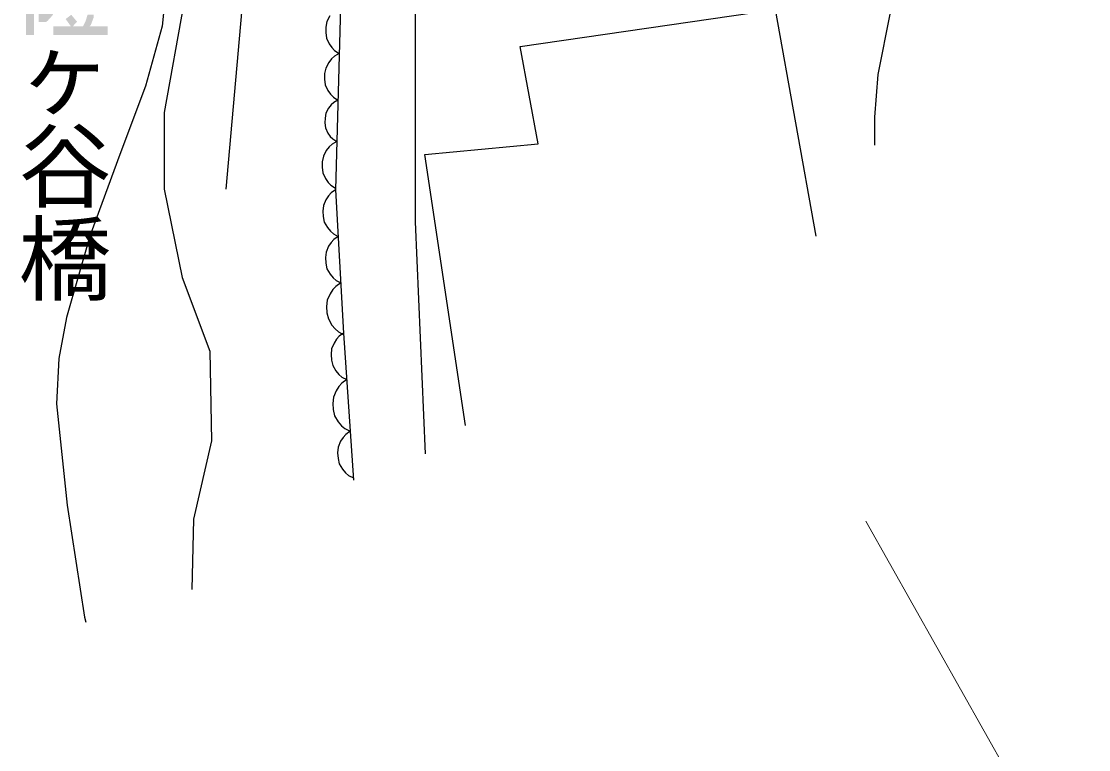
# Model space of a CAD drawing. Units: millimetres, scale not verified. Extents: x 40000 to 680000, y 20000 to 380000.
# Drawn here: x 255126 to 275733, y 244539 to 258610 of the extents above; entities that cross this region are included whole.
import ezdxf
from ezdxf.enums import TextEntityAlignment as Align

# ---------------------------------------------------------------- set-up
doc = ezdxf.new("R2010")
doc.units = ezdxf.units.MM
doc.header["$LTSCALE"] = 1000
doc.layers.add('M-BGD', color=7, linetype='Continuous', lineweight=25)
doc.layers.add('M-STR-HTXT', color=7, linetype='Continuous', lineweight=13)
doc.layers.add('M-BGD-HTXT', color=7, linetype='Continuous')
doc.styles.add('@ＭＳ ゴシック', font='')
doc.styles.get('@ＭＳ ゴシック').set_extended_font_data('@MS Gothic')

msp = doc.modelspace()

# ---------------------------------------------------------------- hatches: boundary and pattern name
at = {"layer": 'M-BGD-HTXT'}
for points in [[(255372, 258346), (255372, 259698), (255614, 259698), (255496, 259313), (255522, 259236), (255588, 259155), (255620, 259056), (255622, 258908), (255610, 258855), (255558, 258763), (255460, 258752), (255460, 258598), (255603, 258598), (255631, 258618), (255727, 258724), (255755, 258787), (255756, 259033), (255727, 259150), (255662, 259240), (255650, 259326), (255804, 259766), (255804, 259829), (255708, 259884), (255650, 259891), (255646, 259858), (255210, 259858), (255214, 258346)], [(256792, 258346), (256792, 258512), (256440, 258513), (256467, 258538), (256525, 258692), (256524, 258739), (256405, 258739), (256366, 258612), (256315, 258513), (256118, 258512), (256201, 258602), (256090, 258736), (255981, 258654), (256083, 258512), (255746, 258512), (255746, 258346)]]:
    msp.add_hatch(color=256, dxfattribs=at).paths.add_polyline_path(points)

# ---------------------------------------------------------------- linework, layer by layer
at = {"layer": 'M-BGD'}
for p, q in [((259080, 255364), (259521, 260351)), ((262736, 254733), (262736, 259089)), ((258260, 258962), (257882, 256848)), ((261286, 258890), (261192, 255355)), ((264760, 258122), (269681, 258841)), ((269681, 258841), (270467, 254461)), ((261084, 258715), (261027, 258608)), ((271902, 258780), (271663, 257582)), ((261006, 258500), (261003, 258392)), ((261027, 258608), (261006, 258500)), ((261003, 258392), (261018, 258284)), ((261018, 258284), (261069, 258174)), ((261069, 258174), (261121, 258101)), ((261121, 258101), (261174, 258045)), ((261174, 258045), (261262, 257989)), ((265102, 256240), (264760, 258122)), ((261060, 257814), (261003, 257707)), ((261115, 257885), (261060, 257814)), ((261171, 257937), (261115, 257885)), ((261262, 257989), (261171, 257937)), ((260982, 257600), (260979, 257492)), ((261003, 257707), (260982, 257600)), ((260979, 257492), (260994, 257383)), ((271663, 257582), (271595, 256761)), ((260994, 257383), (261045, 257273)), ((261045, 257273), (261097, 257200)), ((261097, 257200), (261150, 257144)), ((261108, 256995), (261058, 256933)), ((261157, 257042), (261108, 256995)), ((261150, 257144), (261238, 257088)), ((261238, 257088), (261157, 257042)), ((257882, 256848), (257882, 255364)), ((261007, 256838), (260989, 256742)), ((261058, 256933), (261007, 256838)), ((260989, 256742), (260986, 256646)), ((260986, 256646), (261000, 256550)), ((271595, 256761), (271595, 256214)), ((261000, 256550), (261045, 256452)), ((261045, 256452), (261091, 256387)), ((261091, 256387), (261138, 256337)), ((261070, 256183), (261014, 256112)), ((261125, 256236), (261070, 256183)), ((261217, 256287), (261125, 256236)), ((261138, 256337), (261217, 256287)), ((262914, 256035), (265102, 256240)), ((260957, 256006), (260936, 255898)), ((261014, 256112), (260957, 256006)), ((263700, 250800), (262914, 256035)), ((260936, 255898), (260933, 255790)), ((260933, 255790), (260948, 255681)), ((260948, 255681), (261000, 255572)), ((261000, 255572), (261052, 255498)), ((257882, 255364), (258229, 253660)), ((261052, 255498), (261104, 255443)), ((261104, 255443), (261193, 255386)), ((261192, 255355), (261105, 255296)), ((261192, 255355), (261349, 252587)), ((261004, 255164), (260957, 255053)), ((261054, 255239), (261004, 255164)), ((261105, 255296), (261054, 255239)), ((260957, 255053), (260945, 254944)), ((260945, 254944), (260951, 254836)), ((260951, 254836), (260975, 254729)), ((260975, 254729), (261035, 254624)), ((262926, 250252), (262736, 254733)), ((261035, 254624), (261093, 254555)), ((261093, 254555), (261150, 254504)), ((261150, 254504), (261243, 254455)), ((261105, 254339), (261056, 254264)), ((261156, 254396), (261105, 254339)), ((261243, 254455), (261156, 254396)), ((261008, 254153), (260996, 254044)), ((261056, 254264), (261008, 254153)), ((260996, 254044), (261002, 253936)), ((261002, 253936), (261026, 253829)), ((261026, 253829), (261086, 253724)), ((261086, 253724), (261144, 253655)), ((258229, 253660), (258765, 252240)), ((261198, 253490), (261141, 253426)), ((261144, 253655), (261201, 253604)), ((261294, 253555), (261198, 253490)), ((261201, 253604), (261294, 253555)), ((261086, 253343), (261033, 253220)), ((261141, 253426), (261086, 253343)), ((261033, 253220), (261020, 253099)), ((261020, 253099), (261027, 252979)), ((261027, 252979), (261053, 252860)), ((261053, 252860), (261120, 252743)), ((261120, 252743), (261185, 252667)), ((261185, 252667), (261248, 252610)), ((261213, 252470), (261164, 252394)), ((261263, 252527), (261213, 252470)), ((261248, 252610), (261351, 252556)), ((261349, 252587), (261263, 252527)), ((261349, 252587), (261539, 249747)), ((258765, 252240), (258796, 250504)), ((261117, 252283), (261106, 252174)), ((261164, 252394), (261117, 252283)), ((261106, 252174), (261114, 252066)), ((261114, 252066), (261139, 251959)), ((261139, 251959), (261200, 251855)), ((261200, 251855), (261258, 251786)), ((261258, 251786), (261316, 251736)), ((261314, 251621), (261258, 251557)), ((261409, 251688), (261314, 251621)), ((261316, 251736), (261409, 251688)), ((261203, 251474), (261151, 251350)), ((261258, 251557), (261203, 251474)), ((261151, 251350), (261139, 251228)), ((261139, 251228), (261147, 251109)), ((261147, 251109), (261175, 250990)), ((261175, 250990), (261243, 250874)), ((261243, 250874), (261308, 250798)), ((261308, 250798), (261372, 250742)), ((261390, 250629), (261339, 250571)), ((261372, 250742), (261476, 250689)), ((261476, 250689), (261390, 250629)), ((258796, 250504), (258449, 248989)), ((261244, 250384), (261233, 250275)), ((261290, 250496), (261244, 250384)), ((261339, 250571), (261290, 250496)), ((261233, 250275), (261240, 250167)), ((261240, 250167), (261265, 250061)), ((261265, 250061), (261326, 249956)), ((261326, 249956), (261385, 249888)), ((261385, 249888), (261442, 249838)), ((261442, 249838), (261536, 249790)), ((258449, 248989), (258418, 247632))]:
    msp.add_line(p, q, dxfattribs=at)
msp.add_lwpolyline([(257693, 263160), (257917, 262598), (258063, 261884), (258011, 260155), (257843, 258514), (257521, 257360), (257029, 256040), (256451, 254459), (255995, 252886), (255850, 252095), (255804, 251220), (256008, 249262), (256342, 247099), (256369, 247001)], dxfattribs=at)
at = {"layer": 'M-STR-HTXT'}
msp.add_line((275733, 241314), (271434, 248954), dxfattribs=at)

# ---------------------------------------------------------------- texts
at = {"layer": 'M-BGD-HTXT', "style": '@ＭＳ ゴシック'}
msp.add_text('ヶ谷橋', height=1320, rotation=270, dxfattribs=at).set_placement((255946, 258540), align=Align.MIDDLE_LEFT)

doc.saveas('drawing.dxf')
